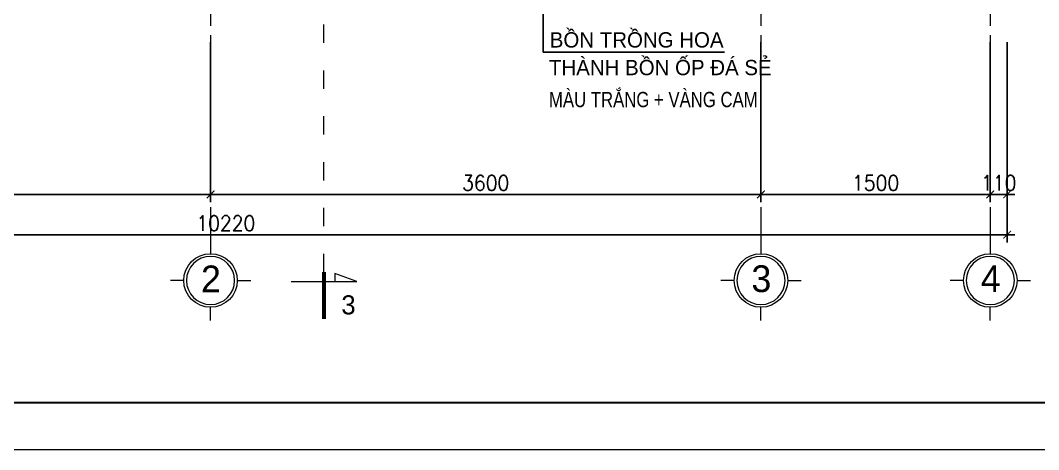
# Model space of a CAD drawing. Header units: millimetres. Extents: x -529782 to -142003, y -492574 to -273331.
# Drawn here: x -261448 to -254788, y -371894 to -369084 of the extents above; entities that cross this region are included whole.
import ezdxf
from ezdxf.enums import TextEntityAlignment as Align

# ---------------------------------------------------------------- set-up
doc = ezdxf.new("R2010")
doc.units = ezdxf.units.MM
doc.header["$LTSCALE"] = 500
doc.header["$MEASUREMENT"] = 0
doc.header["$PDMODE"] = 3
doc.linetypes.add('ACAD_ISO03W100', pattern=[30, 12, -18])
doc.linetypes.add('CENTER', pattern=[2, 1.25, -0.25, 0.25, -0.25])
doc.layers.get('0').update_dxf_attribs({"linetype": 'CONTINUOUS', "lineweight": 13})
doc.layers.get('Defpoints').update_dxf_attribs({"color": 255, "linetype": 'CONTINUOUS', "lineweight": 13})
for name, color, linetype, lineweight in [('1.cat 30', 30, 'CONTINUOUS', 35), ('2.thay 145', 145, 'CONTINUOUS', 18), ('3.manh 08', 8, 'CONTINUOUS', 9), ('7.tim 67', 67, 'CENTER', 9), ('9.text \xad white', 7, 'CONTINUOUS', 15), ('CHITIET', 9, 'CONTINUOUS', 9)]:
    doc.layers.add(name, color=color, linetype=linetype, lineweight=lineweight)
doc.styles.add('CA.JSC1', font='')
doc.styles.get("Standard").update_dxf_attribs({"font": 'txt.shx', "width": 0.9})
doc.styles.add('VnAvantH', font='')
doc.styles.get('CA.JSC1').set_extended_font_data('.VnAvantH')
doc.styles.get('VnAvantH').set_extended_font_data('.VnAvantH')
doc.dimstyles.new('CA 50', dxfattribs={"dimscale": 0, "dimtxt": 100, "dimasz": 50, "dimexe": 50, "dimexo": 0, "dimgap": 25, "dimtad": 1, "dimdec": 0, "dimzin": 0, "dimdsep": 46, "dimtxsty": 'Standard', "dimblk": 'ARCHTICK', "dimcen": 0.09, "dimdle": 50, "dimclrd": 256, "dimclre": 256, "dimclrt": 7, "dimadec": 0, "dimazin": 0, "dimtfac": 1, "dimtdec": 0, "dimtix": 1, "dimtmove": 2, "dimatfit": 3, "dimldrblk": 'DOT', "dimfxl": 1, "dimtolj": 1, "dimtzin": 0, "dimarcsym": 0})

# ---------------------------------------------------------------- blocks, each defined once
blk = doc.blocks.new('khung co loan')
at = {"layer": '1.cat 30'}
blk.add_lwpolyline([(1158.281703106128, -14553.47590842255), (1158.281703106128, -303.4759079545038), (20658.28170374641, -303.4759079545038), (20658.28170374641, -14553.47590842255)], close=True, dxfattribs=at)
at = {"layer": '3.manh 08'}
blk.add_lwpolyline([(0, -14850.00000048772), (21000.00000000023, -14850.00000048772), (21000.00000000023, -4.877219907939434e-07), (0, -4.877219907939434e-07)], close=True, dxfattribs=at)
blk = doc.blocks.new('_ArchTick')
at = {"color": 1, "linetype": 'ByBlock', "const_width": 0.150000081}
blk.add_lwpolyline([(-0.5000002699998731, -0.5000002699998731), (0.5000002699998731, 0.5000002699998731)], dxfattribs=at)
blk = doc.blocks.new('_DOT')
at = {"color": 1, "linetype": 'ByBlock'}
blk.add_line((-0.5, 0), (-1, 0), dxfattribs=at)
at = {"color": 1, "linetype": 'ByBlock', "const_width": 0.5}
blk.add_lwpolyline([(-0.25, 0, 1), (0.25, 0, 1)], format="xyb", close=True, dxfattribs=at)
blk = doc.blocks.new('vet cat')
at = {"layer": '1.cat 30', "const_width": 50}
blk.add_lwpolyline([(-82591.75442858087, -188552.374450662), (-81976.3102295734, -188552.374450662)], dxfattribs=at)
at = {"layer": '2.thay 145'}
blk.add_line((-82573.9127453561, -188410.7276975132), (-82468.66558877937, -188410.7276975132), dxfattribs=at)
blk.add_lwpolyline([(-82468.66558877937, -188983.1853899672), (-82468.66558877937, -188121.5635113568), (-82573.9127453561, -188410.7276975132)], dxfattribs=at)
blk = doc.blocks.new('A$C41BA5761')
at = {"layer": '2.thay 145'}
blk.add_lwpolyline([(839.9994073519047, 524.9998310285737, -3898660.642287513), (839.9994073521084, 525.0001542164828, 1.154242490888426e-06), (839.9994073524431, 524.9999926225864, 1.154242490888426e-06)], format="xyb", dxfattribs=at)
at = {"layer": '3.manh 08'}
for p, q in [((524.9994049160159, 1050.000159478077), (524.9994049160159, 875.0001713204256)), ((174.9994048396911, 525.0001523148676), (-0.000583361616008915, 525.0001523148676)), ((874.9994049923262, 525.0001523148676), (1049.999393193633, 525.0001523148676)), ((524.9994049160159, 0.0001831847475841641), (524.9994049160159, 175.000171342399))]:
    blk.add_line(p, q, dxfattribs=at)
blk.add_arc((524.9994049160159, 525.0001713313977), 349.9999999890093, 359.9999968883953, 359.9999381014106, dxfattribs=at)
blk = doc.blocks.new('*D1869')
at = {"layer": '7.tim 67', "linetype": 'Continuous', "lineweight": -2, "transparency": 16777216}
for p, q in [((-265103.8179060325, -369226.4999999998), (-265103.8179060325, -370272.9999999999)), ((-260203.8179060325, -369226.4999999998), (-260203.8179060325, -370272.9999999999)), ((-265153.8179060325, -370222.9999999999), (-260153.8179060325, -370222.9999999999))]:
    blk.add_line(p, q, dxfattribs=at)
at = {"layer": 'Defpoints', "color": 0, "linetype": 'Continuous', "transparency": 16777216}
for p in [(-265103.8179060325, -369226.4999999998), (-260203.8179060325, -369226.4999999998), (-260203.8179060325, -370222.9999999999)]:
    blk.add_point(p, dxfattribs=at)
at = {"layer": '7.tim 67', "linetype": 'Continuous', "lineweight": -2, "transparency": 16777216, "xscale": 50, "yscale": 50, "zscale": 50, "rotation": 180}
blk.add_blockref('_ArchTick', (-265103.8179060325, -370222.9999999999), dxfattribs=at)
at = {"layer": '7.tim 67', "linetype": 'Continuous', "lineweight": -2, "transparency": 16777216, "xscale": 50, "yscale": 50, "zscale": 50}
blk.add_blockref('_ArchTick', (-260203.8179060325, -370222.9999999999), dxfattribs=at)
at = {"layer": '7.tim 67', "color": 7, "linetype": 'Continuous', "transparency": 16777216, "insert": (-262653.8179060325, -370147.9999999999), "char_height": 100, "attachment_point": 5}
blk.add_mtext('\\A1;4900', dxfattribs=at)
blk = doc.blocks.new('*D1870')
at = {"layer": '7.tim 67', "linetype": 'Continuous', "lineweight": -2, "transparency": 16777216}
for p, q in [((-260203.8179060325, -369226.4999999998), (-260203.8179060325, -370272.9999999999)), ((-256603.8179060332, -369226.4999999998), (-256603.8179060332, -370272.9999999999)), ((-260253.8179060325, -370222.9999999999), (-256553.8179060332, -370222.9999999999))]:
    blk.add_line(p, q, dxfattribs=at)
at = {"layer": 'Defpoints', "color": 0, "linetype": 'Continuous', "transparency": 16777216}
for p in [(-260203.8179060325, -369226.4999999998), (-256603.8179060332, -369226.4999999998), (-256603.8179060332, -370222.9999999999)]:
    blk.add_point(p, dxfattribs=at)
at = {"layer": '7.tim 67', "linetype": 'Continuous', "lineweight": -2, "transparency": 16777216, "xscale": 50, "yscale": 50, "zscale": 50, "rotation": 180}
blk.add_blockref('_ArchTick', (-260203.8179060325, -370222.9999999999), dxfattribs=at)
at = {"layer": '7.tim 67', "linetype": 'Continuous', "lineweight": -2, "transparency": 16777216, "xscale": 50, "yscale": 50, "zscale": 50}
blk.add_blockref('_ArchTick', (-256603.8179060332, -370222.9999999999), dxfattribs=at)
at = {"layer": '7.tim 67', "color": 7, "linetype": 'Continuous', "transparency": 16777216, "insert": (-258403.8179060329, -370147.9999999999), "char_height": 100, "attachment_point": 5}
blk.add_mtext('\\A1;3600', dxfattribs=at)
blk = doc.blocks.new('*D1871')
at = {"layer": '7.tim 67', "linetype": 'Continuous', "lineweight": -2, "transparency": 16777216}
for p, q in [((-256603.8179060332, -369226.4999999998), (-256603.8179060332, -370272.9999999999)), ((-255103.8179060325, -369226.4999999998), (-255103.8179060325, -370272.9999999999)), ((-256653.8179060332, -370222.9999999999), (-255053.8179060325, -370222.9999999999))]:
    blk.add_line(p, q, dxfattribs=at)
at = {"layer": 'Defpoints', "color": 0, "linetype": 'Continuous', "transparency": 16777216}
for p in [(-256603.8179060332, -369226.4999999998), (-255103.8179060325, -369226.4999999998), (-255103.8179060325, -370222.9999999999)]:
    blk.add_point(p, dxfattribs=at)
at = {"layer": '7.tim 67', "linetype": 'Continuous', "lineweight": -2, "transparency": 16777216, "xscale": 50, "yscale": 50, "zscale": 50, "rotation": 180}
blk.add_blockref('_ArchTick', (-256603.8179060332, -370222.9999999999), dxfattribs=at)
at = {"layer": '7.tim 67', "linetype": 'Continuous', "lineweight": -2, "transparency": 16777216, "xscale": 50, "yscale": 50, "zscale": 50}
blk.add_blockref('_ArchTick', (-255103.8179060325, -370222.9999999999), dxfattribs=at)
at = {"layer": '7.tim 67', "color": 7, "linetype": 'Continuous', "transparency": 16777216, "insert": (-255853.8179060329, -370147.9999999999), "char_height": 100, "attachment_point": 5}
blk.add_mtext('\\A1;1500', dxfattribs=at)
blk = doc.blocks.new('*D1872')
at = {"layer": '7.tim 67', "linetype": 'Continuous', "lineweight": -2, "transparency": 16777216}
for p, q in [((-255103.8179060325, -369226.4999999998), (-255103.8179060325, -370272.9999999999)), ((-254993.8179060311, -369226.4999999998), (-254993.8179060311, -370272.9999999999)), ((-255103.8179060325, -370222.9999999999), (-255153.8179060325, -370222.9999999999)), ((-255103.8179060325, -370222.9999999999), (-254993.8179060311, -370222.9999999999)), ((-254993.8179060311, -370222.9999999999), (-254943.8179060311, -370222.9999999999))]:
    blk.add_line(p, q, dxfattribs=at)
at = {"layer": 'Defpoints', "color": 0, "linetype": 'Continuous', "transparency": 16777216}
for p in [(-255103.8179060325, -369226.4999999998), (-254993.8179060311, -369226.4999999998), (-254993.8179060311, -370222.9999999999)]:
    blk.add_point(p, dxfattribs=at)
at = {"layer": '7.tim 67', "linetype": 'Continuous', "lineweight": -2, "transparency": 16777216, "xscale": 50, "yscale": 50, "zscale": 50}
blk.add_blockref('_ArchTick', (-255103.8179060325, -370222.9999999999), dxfattribs=at)
at = {"layer": '7.tim 67', "linetype": 'Continuous', "lineweight": -2, "transparency": 16777216, "xscale": 50, "yscale": 50, "zscale": 50, "rotation": 180}
blk.add_blockref('_ArchTick', (-254993.8179060311, -370222.9999999999), dxfattribs=at)
at = {"layer": '7.tim 67', "color": 7, "linetype": 'Continuous', "transparency": 16777216, "insert": (-255048.8179060318, -370147.9999999999), "char_height": 100, "attachment_point": 5}
blk.add_mtext('\\A1;110', dxfattribs=at)
blk = doc.blocks.new('*D1873')
at = {"layer": '7.tim 67', "linetype": 'Continuous', "lineweight": -2, "transparency": 16777216}
for p, q in [((-265213.8179060325, -369226.4999999998), (-265213.8179060325, -370536.9999999999)), ((-254993.8179060311, -369226.4999999998), (-254993.8179060311, -370536.9999999999)), ((-265263.8179060325, -370486.9999999999), (-254943.8179060311, -370486.9999999999))]:
    blk.add_line(p, q, dxfattribs=at)
at = {"layer": 'Defpoints', "color": 0, "linetype": 'Continuous', "transparency": 16777216}
for p in [(-265213.8179060325, -369226.4999999998), (-254993.8179060311, -369226.4999999998), (-254993.8179060311, -370486.9999999999)]:
    blk.add_point(p, dxfattribs=at)
at = {"layer": '7.tim 67', "linetype": 'Continuous', "lineweight": -2, "transparency": 16777216, "xscale": 50, "yscale": 50, "zscale": 50, "rotation": 180}
blk.add_blockref('_ArchTick', (-265213.8179060325, -370486.9999999999), dxfattribs=at)
at = {"layer": '7.tim 67', "linetype": 'Continuous', "lineweight": -2, "transparency": 16777216, "xscale": 50, "yscale": 50, "zscale": 50}
blk.add_blockref('_ArchTick', (-254993.8179060311, -370486.9999999999), dxfattribs=at)
at = {"layer": '7.tim 67', "color": 7, "linetype": 'Continuous', "transparency": 16777216, "insert": (-260103.8179060318, -370411.9999999999), "char_height": 100, "attachment_point": 5}
blk.add_mtext('\\A1;10220', dxfattribs=at)

msp = doc.modelspace()

# ---------------------------------------------------------------- linework, layer by layer
at = {"layer": '2.thay 145', "color": 1, "linetype": 'ACAD_ISO03W100', "ltscale": 0.02}
msp.add_line((-259461.7747263241, -370731.4125023412), (-259461.7747263241, -357787.5568122642), dxfattribs=at)
at = {"layer": '7.tim 67', "ltscale": 0.5}
for p, q in [((-260203.8179060325, -357806.4999999999), (-260203.8179060325, -370523.9999999999)), ((-256603.8179060332, -357806.4999999999), (-256603.8179060332, -370523.9999999999)), ((-255103.8179060325, -357806.4999999999), (-255103.8179060325, -370523.9999999999))]:
    msp.add_line(p, q, dxfattribs=at)

# ---------------------------------------------------------------- block references
at = {"layer": '1.cat 30', "xscale": 0.5, "yscale": 0.5, "zscale": 0.5, "rotation": 270}
msp.add_blockref('vet cat', (-165185.5875009931, -412027.2897166316), dxfattribs=at)
at = {"layer": '2.thay 145'}
for name, p, xscale, yscale, zscale in [('khung co loan', (-270099.31907998, -356524.758471216), 1.034937242569868, 1.034937242628075, 1.034937242583367), ('A$C41BA5761', (-260466.3176084905, -371049.0000797389), 0.5, 0.5, 0.5), ('A$C41BA5761', (-256866.3176084913, -371049.0000797389), 0.5, 0.5, 0.5), ('A$C41BA5761', (-255366.3176084905, -371049.0000797389), 0.5, 0.5, 0.5)]:
    msp.add_blockref(name, p, dxfattribs=dict(at, xscale=xscale, yscale=yscale, zscale=zscale))

# ---------------------------------------------------------------- texts
at = {"layer": '9.text \xad white'}
for s, height, style, p in [('bån trång hoa', 100, 'CA.JSC1', (-257985.0397462107, -369261.7221382093)), ('thµnh bån èp ®¸ sÎ', 100, 'CA.JSC1', (-257990.3148813331, -369442.9078730926)), ('3', 124.999999999455, 'VnAvantH', (-259347.9990869826, -371008.4575098416))]:
    msp.add_text(s, height=height, dxfattribs=dict(at, style=style)).set_placement(p)
at = {"layer": '9.text \xad white', "style": 'CA.JSC1', "width": 0.8183046228915485}
msp.add_text('mµu tr¾ng + vµng cam', height=100, dxfattribs=at).set_placement((-257990.3148813331, -369652.1918768644))
at = {"layer": '9.text \xad white', "style": 'CA.JSC1'}
for s, p in [('2', (-260201.0675895098, -370774.7500578589)), ('3', (-256601.0675895106, -370774.7500578589)), ('4', (-255101.0675895098, -370774.7500578589))]:
    msp.add_text(s, height=174.9999882000658, dxfattribs=at).set_placement(p, align=Align.MIDDLE)

# ---------------------------------------------------------------- dimensions: what is measured, and where the dimension line sits
at = {"layer": '7.tim 67', "color": 9, "linetype": 'Continuous'}
for base, p1, p2, picture, middle in [((-254993.8179060311, -370486.9999999999), (-265213.8179060325, -369226.4999999998), (-254993.8179060311, -369226.4999999998), '*D1873', (-260103.8179060318, -370411.9999999999)), ((-260203.8179060325, -370222.9999999999), (-265103.8179060325, -369226.4999999998), (-260203.8179060325, -369226.4999999998), '*D1869', (-262653.8179060325, -370147.9999999999)), ((-256603.8179060332, -370222.9999999999), (-260203.8179060325, -369226.4999999998), (-256603.8179060332, -369226.4999999998), '*D1870', (-258403.8179060329, -370147.9999999999)), ((-255103.8179060325, -370222.9999999999), (-256603.8179060332, -369226.4999999998), (-255103.8179060325, -369226.4999999998), '*D1871', (-255853.8179060329, -370147.9999999999)), ((-254993.8179060311, -370222.9999999999), (-255103.8179060325, -369226.4999999998), (-254993.8179060311, -369226.4999999998), '*D1872', (-255048.8179060318, -370147.9999999999))]:
    dim = msp.add_linear_dim(base=base, p1=p1, p2=p2, dimstyle='CA 50', override={"dimscale": 1}, dxfattribs=at)
    dim.commit()
    dim.dimension.update_dxf_attribs({"geometry": picture, "text_midpoint": middle})

# ---------------------------------------------------------------- leaders
at = {"layer": 'CHITIET'}
msp.add_leader([(-258028.4688094631, -368249.2600795795), (-258028.4688094631, -369291.3749679157), (-256841.2676534879, -369291.3749679157)], dimstyle='CA 50', override={"dimscale": 1, "dimtad": 0}, dxfattribs=at)

doc.saveas('drawing.dxf')
